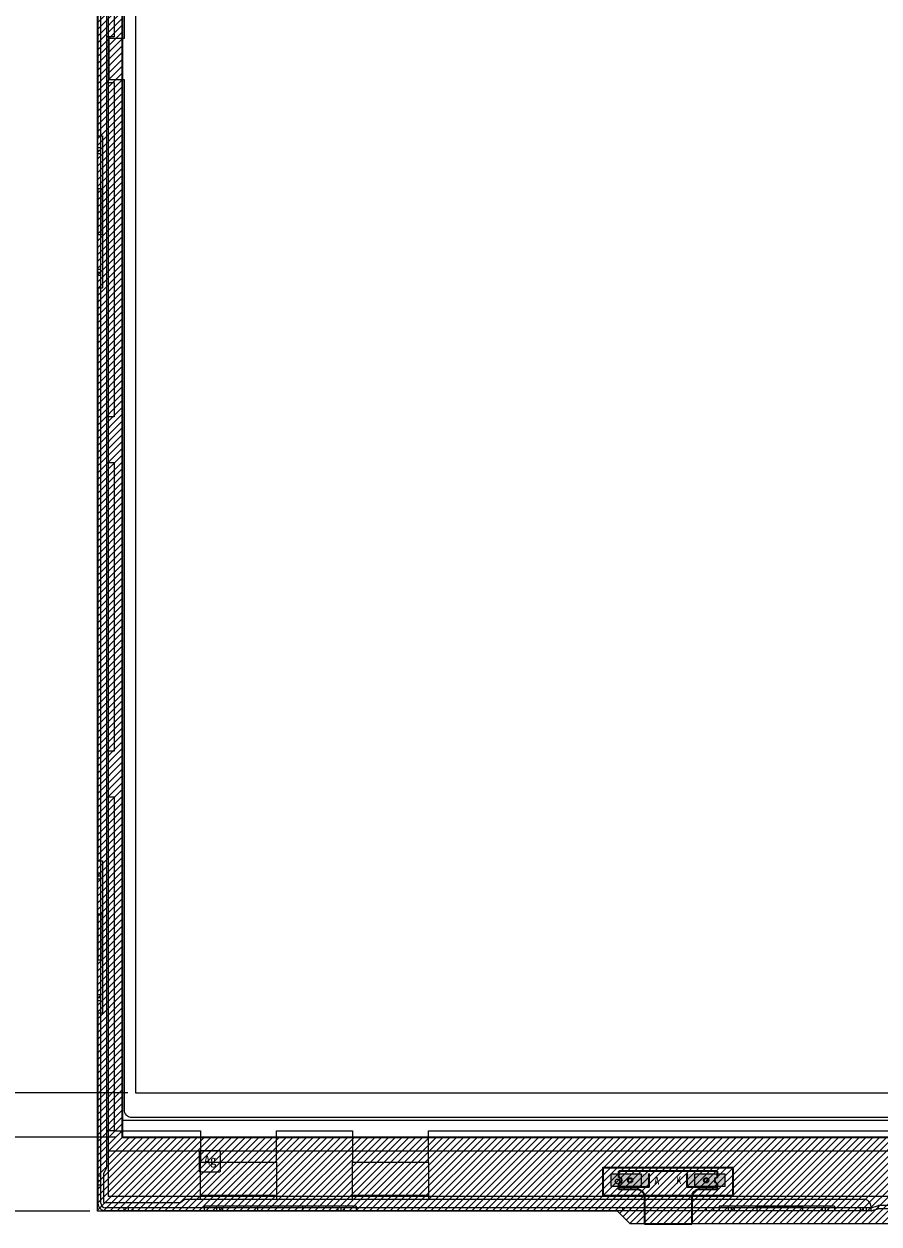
# Model space of a CAD drawing. Header units: millimetres. Extents: x 2066 to 2879, y -17342 to -16767.
# Drawn here: x 2315.7 to 2371.9, y -17164.7 to -17085.7 of the extents above; entities that cross this region are included whole.
import ezdxf
from ezdxf.enums import TextEntityAlignment as Align

# ---------------------------------------------------------------- set-up
doc = ezdxf.new("R2010")
doc.units = ezdxf.units.MM
doc.header["$PDMODE"] = 35
doc.layers.get('0').update_dxf_attribs({"lineweight": 20})
for name, color, linetype, lineweight in [('aa.drawing', 8, 'Continuous', 100), ('chip_btm.drawing', 9, 'Continuous', 100), ('chip_top.drawing', 3, 'Continuous', 100), ('DIM', 3, 'Continuous', 20), ('DIM（标注）', 3, 'Continuous', 9), ('FPC', 1, 'Continuous', 13), ('GE.drawing', 6, 'Continuous', 100), ('OBJ-DIM MODIFY', 1, 'Continuous', 15), ('text.drawing', 1, 'Continuous', 100), ('胶框', 7, 'Continuous', 18)]:
    doc.layers.add(name, color=color, linetype=linetype, lineweight=lineweight)
for name, color, linetype in [('BOT', 5, 'Continuous'), ('HOU', 7, 'Continuous'), ('标注', 4, 'Continuous')]:
    doc.layers.add(name, color=color, linetype=linetype)
doc.styles.add('ROMANS', font='ROMANS.shx')
doc.styles.add('宋体', font='')
doc.styles.get('宋体').set_extended_font_data('SimSun')
doc.dimstyles.new('DIM', dxfattribs={"dimtxt": 2, "dimasz": 1.5, "dimexe": 0.5, "dimexo": 0.5, "dimgap": 0.5, "dimtad": 0, "dimzin": 9, "dimdsep": 46, "dimtxsty": 'ROMANS', "dimcen": 0, "dimclrd": 3, "dimclre": 3, "dimclrt": 2, "dimadec": 0, "dimazin": 0, "dimtp": 0.01, "dimtm": 0.01, "dimtfac": 0.8, "dimtmove": 0, "dimatfit": 3, "dimfxl": 0, "dimtolj": 1, "dimlwd": 18, "dimlwe": 18, "dimarcsym": 0})

# ---------------------------------------------------------------- blocks, each defined once
blk = doc.blocks.new('afwe322323f')
at = {"color": 7}
for p, q in [((170.74, 1081.124), (170.74, 1043.404)), ((170.74, 1043.404), (171.04, 1043.404)), ((171.04, 1043.404), (171.04, 1033.404)), ((170.74, 1033.404), (170.74, 995.684)), ((170.74, 1033.404), (170.74, 995.684)), ((170.74, 1033.404), (171.04, 1033.404)), ((170.74, 995.684), (171.04, 995.684)), ((171.04, 995.684), (171.04, 985.684)), ((170.74, 985.684), (170.74, 973.164)), ((170.74, 985.684), (171.04, 985.684)), ((182.49, 973.664), (177.49, 973.664)), ((192.49, 973.664), (187.49, 973.664)), ((177.74, 972.964), (177.74, 972.664)), ((187.74, 972.964), (177.74, 972.964)), ((187.74, 972.964), (187.74, 972.664)), ((219.225, 972.964), (211.625, 972.964)), ((211.625, 972.964), (211.625, 972.664)), ((219.225, 972.964), (219.225, 972.664)), ((177.74, 972.664), (171.24, 972.664)), ((211.625, 972.664), (187.74, 972.664)), ((221.625, 972.664), (219.225, 972.664))]:
    blk.add_line(p, q, dxfattribs=at)
blk.add_lwpolyline([(171.81, 1148.744), (171.81, 1049.904), (171.31, 1049.904), (171.31, 1046.904), (171.81, 1046.904), (171.81, 1024.904), (171.31, 1024.904), (171.31, 1021.904), (171.81, 1021.904), (171.81, 1002.904), (171.31, 1002.904), (171.31, 999.904), (171.81, 999.904), (171.81, 977.918), (177.49, 977.918), (177.49, 975.864), (182.49, 975.864), (182.49, 977.918), (187.49, 977.918), (187.49, 975.864), (192.49, 975.864), (192.49, 977.918), (289.29, 977.918)], dxfattribs=at)
for points in [[(309.47, 1197.894), (172.31, 1197.894), (172.31, 978.618), (309.47, 978.618)], [(171.04, 1039.904), (170.74, 1039.904), (170.74, 1036.904), (171.04, 1036.904)], [(171.04, 992.184), (170.74, 992.184), (170.74, 989.184), (171.04, 989.184)], [(181.24, 972.664), (184.24, 972.664), (184.24, 972.964), (181.24, 972.964)], [(214.125, 972.964), (217.125, 972.964), (217.125, 972.664), (214.125, 972.664)]]:
    blk.add_lwpolyline(points, close=True, dxfattribs=at)
blk.add_arc((171.24, 973.164), 0.5, 180, 270, dxfattribs=at)
at = {"layer": 'DIM（标注）', "color": 7}
for p, q in [((171.81, 977.918), (171.31, 977.918)), ((182.49, 975.864), (182.49, 973.418)), ((192.49, 975.864), (192.49, 973.418))]:
    blk.add_line(p, q, dxfattribs=at)
at = {"layer": 'HOU'}
blk.add_lwpolyline([(212.546, 973.664), (212.546, 975.497), (203.984, 975.497), (203.984, 973.664)], close=True, dxfattribs=at)
at = {"layer": '胶框', "lineweight": 0}
for p, q in [((172.31, 1197.894), (172.31, 978.618)), ((171.31, 1151.096), (171.31, 1026.091)), ((171.31, 1026.091), (171.31, 1011.091)), ((171.31, 1011.091), (171.31, 996.091)), ((171.31, 996.091), (171.31, 975.478)), ((172.31, 978.618), (309.47, 978.618)), ((171.31, 975.478), (171.11, 975.108)), ((177.49, 973.418), (177.49, 975.864)), ((187.49, 973.418), (187.49, 975.864)), ((171.11, 975.108), (171.11, 973.218)), ((171.11, 973.218), (176.19, 973.218)), ((176.49, 973.418), (176.19, 973.218)), ((176.49, 973.418), (177.49, 973.418)), ((177.49, 973.418), (182.49, 973.418)), ((182.49, 973.418), (187.49, 973.418)), ((187.49, 973.418), (192.49, 973.418)), ((192.49, 973.418), (221.125, 973.418)), ((221.625, 972.664), (221.625, 972.918)), ((221.625, 972.664), (222.121, 972.813)), ((222.121, 972.813), (259.66, 972.813))]:
    blk.add_line(p, q, dxfattribs=at)
blk.add_arc((221.125, 972.918), 0.5, 0, 90, dxfattribs=at)
blk = doc.blocks.new('afww2323f2f')
at = {"color": 6}
for p, q in [((1094.431, 119.742), (1094.431, 345.642)), ((1094.631, 119.742), (1094.631, 345.642)), ((1094.631, 189.182), (1094.431, 189.182)), ((1094.631, 188.982), (1094.431, 188.982)), ((1094.631, 188.782), (1094.431, 188.782)), ((1094.631, 181.182), (1094.431, 181.182)), ((1094.631, 180.982), (1094.431, 180.982)), ((1094.631, 180.782), (1094.431, 180.782)), ((1094.631, 141.462), (1094.431, 141.462)), ((1094.631, 141.262), (1094.431, 141.262)), ((1094.631, 141.062), (1094.431, 141.062)), ((1094.631, 133.462), (1094.431, 133.462)), ((1094.631, 133.262), (1094.431, 133.262)), ((1094.631, 133.062), (1094.431, 133.062)), ((1094.431, 121.542), (1094.631, 121.542)), ((1094.431, 121.242), (1094.631, 121.242)), ((1094.431, 120.942), (1094.631, 120.942)), ((1145.316, 119.442), (1094.931, 119.442)), ((1145.345, 119.242), (1094.931, 119.242)), ((1096.131, 119.442), (1096.131, 119.242)), ((1096.431, 119.442), (1096.431, 119.242)), ((1096.731, 119.442), (1096.731, 119.242)), ((1102.231, 119.442), (1102.231, 119.242)), ((1102.431, 119.442), (1102.431, 119.242)), ((1102.631, 119.442), (1102.631, 119.242)), ((1110.231, 119.442), (1110.231, 119.242)), ((1110.431, 119.442), (1110.431, 119.242)), ((1110.631, 119.442), (1110.631, 119.242)), ((1128.955, 119.442), (1128.955, 119.242)), ((1128.955, 119.442), (1128.955, 119.242)), ((1129.455, 119.442), (1129.455, 119.242)), ((1129.455, 119.442), (1129.455, 119.242)), ((1134.455, 119.442), (1134.455, 119.242)), ((1134.455, 119.442), (1134.455, 119.242)), ((1134.955, 119.442), (1134.955, 119.242)), ((1134.955, 119.442), (1134.955, 119.242)), ((1135.916, 119.442), (1135.916, 119.242)), ((1136.116, 119.442), (1136.116, 119.242)), ((1136.316, 119.442), (1136.316, 119.242)), ((1142.116, 119.242), (1142.116, 119.442)), ((1142.316, 119.242), (1142.316, 119.442)), ((1142.516, 119.242), (1142.516, 119.442)), ((1144.616, 119.242), (1144.616, 119.442)), ((1144.816, 119.242), (1144.816, 119.442)), ((1145.016, 119.242), (1145.016, 119.442)), ((1145.316, 119.442), (1145.811, 119.591)), ((1145.316, 119.242), (1145.316, 119.442)), ((1145.345, 119.242), (1145.841, 119.391)), ((1183.18, 119.591), (1145.811, 119.591)), ((1145.811, 119.382), (1145.811, 119.591))]:
    blk.add_line(p, q, dxfattribs=at)
for radius in [0.5, 0.3]:
    blk.add_arc((1094.931, 119.742), radius, 180, 270, dxfattribs=at)
blk = doc.blocks.new('fwe23232f')
at = {"color": 7}
for p, q in [((1060.469, 403.397), (1060.469, 304.257)), ((1060.469, 304.257), (1059.469, 304.257)), ((1059.469, 304.257), (1059.469, 301.557)), ((1059.469, 301.557), (1060.469, 301.557)), ((1060.469, 301.557), (1060.469, 233.771)), ((1060.969, 233.271), (1196.829, 233.271))]:
    blk.add_line(p, q, dxfattribs=at)
blk.add_arc((1060.969, 233.771), 0.5, 180, 270, dxfattribs=at)
blk = doc.blocks.new('*D27')
at = {"color": 3, "linetype": 'Continuous', "lineweight": 18}
for p, q in [((2320, -16936.891), (2282.958, -16936.891)), ((2283.458, -16938.391), (2283.458, -17017.204)), ((2283.458, -17162.351), (2283.458, -17083.538)), ((2320, -17163.851), (2282.958, -17163.851))]:
    blk.add_line(p, q, dxfattribs=at)
at = {"color": 3, "lineweight": 5}
for points in [[(2283.208, -16938.391), (2283.708, -16938.391), (2283.458, -16936.891)], [(2283.208, -17162.351), (2283.708, -17162.351), (2283.458, -17163.851)]]:
    blk.add_solid(points, dxfattribs=at)
at = {"layer": 'Defpoints', "color": 0, "lineweight": 5}
for p in [(2320.5, -16936.891), (2283.458, -17163.851), (2320.5, -17163.851)]:
    blk.add_point(p, dxfattribs=at)
at = {"color": 2, "lineweight": 5, "insert": (2283.458, -17050.371), "char_height": 4, "attachment_point": 5, "rotation": 90, "style": 'ROMANS'}
blk.add_mtext('\\A1;*226.96%%P0.2 LCM OD', dxfattribs=at)
blk = doc.blocks.new('*D13')
at = {"color": 3, "linetype": 'Continuous', "lineweight": 18}
for p, q in [((2321.68, -16938.571), (2295.22, -16938.571)), ((2295.72, -16940.071), (2295.72, -17026.271)), ((2295.72, -17157.471), (2295.72, -17071.271)), ((2321.68, -17158.971), (2295.22, -17158.971))]:
    blk.add_line(p, q, dxfattribs=at)
at = {"color": 3, "lineweight": 5}
for points in [[(2295.47, -16940.071), (2295.97, -16940.071), (2295.72, -16938.571)], [(2295.47, -17157.471), (2295.97, -17157.471), (2295.72, -17158.971)]]:
    blk.add_solid(points, dxfattribs=at)
at = {"layer": 'Defpoints', "color": 0, "lineweight": 5}
for p in [(2295.72, -16938.571), (2322.18, -16938.571), (2322.18, -17158.971)]:
    blk.add_point(p, dxfattribs=at)
at = {"color": 2, "lineweight": 5, "insert": (2295.72, -17048.771), "char_height": 4, "attachment_point": 5, "rotation": 90, "style": 'ROMANS'}
blk.add_mtext('\\A1;220.4 UP POL', dxfattribs=at)
blk = doc.blocks.new('*D28')
at = {"color": 3, "linetype": 'Continuous', "lineweight": 18}
for p, q in [((2322.5, -16939.491), (2307.727, -16939.491)), ((2308.227, -16940.991), (2308.227, -17023.184)), ((2308.227, -17154.567), (2308.227, -17072.374)), ((2322.5, -17156.067), (2307.727, -17156.067))]:
    blk.add_line(p, q, dxfattribs=at)
at = {"color": 3, "lineweight": 5}
for points in [[(2307.977, -16940.991), (2308.477, -16940.991), (2308.227, -16939.491)], [(2307.977, -17154.567), (2308.477, -17154.567), (2308.227, -17156.067)]]:
    blk.add_solid(points, dxfattribs=at)
at = {"layer": 'Defpoints', "color": 0, "lineweight": 5}
for p in [(2323, -16939.491), (2308.227, -17156.067), (2323, -17156.067)]:
    blk.add_point(p, dxfattribs=at)
at = {"color": 2, "lineweight": 5, "insert": (2308.227, -17047.779), "char_height": 4, "attachment_point": 5, "rotation": 90, "style": 'ROMANS'}
blk.add_mtext('\\A1;216.58 LCD A.A', dxfattribs=at)

msp = doc.modelspace()

# ---------------------------------------------------------------- hatches: boundary and pattern name
at = {"lineweight": 5}
h = msp.add_hatch(dxfattribs=at)
h.set_pattern_fill('ANSI31', color=8, scale=0.1)
h.set_pattern_definition([(45, (558.36157, -909.277), (-0.224506403, 0.224506403), [])])
h.paths.add_polyline_path([(2460.86, -16936.891), (2320.5, -16936.891), (2320.5, -17163.851), (2354.718, -17163.851), (2355.553, -17164.686), (2407.804, -17164.686), (2408.639, -17163.851), (2460.86, -17163.851)])
h.paths.add_polyline_path([(2322.13, -17159.021), (2322.13, -16938.521), (2459.23, -16938.521), (2459.23, -17159.021)], flags=16)
at = {"layer": 'BOT', "linetype": 'Continuous'}
h = msp.add_hatch(color=2, dxfattribs=at)
h.paths.add_polyline_path([(2361.313, -17161.621), (2361.313, -17161.371), (2359.313, -17161.371), (2359.313, -17162.271), (2361.313, -17162.271), (2361.313, -17162.021, -1)])
h.paths.add_polyline_path([(2354.813, -17161.371), (2354.813, -17161.621, -1), (2354.813, -17162.021), (2354.813, -17162.271), (2356.813, -17162.271), (2356.813, -17161.371)])
at = {"layer": 'OBJ-DIM MODIFY'}
h = msp.add_hatch(color=1, dxfattribs=at)
h.dxf.hatch_style = 1
h.paths.add_polyline_path([(2356.313, -17161.421), (2356.313, -17162.221), (2354.313, -17162.221), (2354.313, -17161.421)])
h = msp.add_hatch(color=5, dxfattribs=at)
h.dxf.hatch_style = 1
h.paths.add_polyline_path([(2359.813, -17162.221), (2359.813, -17161.421), (2361.813, -17161.421), (2361.813, -17162.221)])

# ---------------------------------------------------------------- linework, layer by layer
at = {"color": 30, "lineweight": 5}
msp.add_line((2356.513, -17164.691), (2359.613, -17164.691), dxfattribs=at)
at = {"color": 8, "lineweight": 5}
msp.add_lwpolyline([(2354.718, -17163.851), (2320.5, -17163.851), (2320.5, -16936.891), (2460.86, -16936.891), (2460.86, -17163.851), (2408.639, -17163.851), (2407.804, -17164.686), (2355.553, -17164.686), (2354.718, -17163.851)], dxfattribs=at)
msp.add_lwpolyline([(2322.13, -16938.521), (2459.23, -16938.521), (2459.23, -17159.021), (2322.13, -17159.021)], close=True, dxfattribs=at)
at = {"color": 2, "lineweight": 5}
msp.add_lwpolyline([(2322.18, -16938.571), (2459.18, -16938.571), (2459.18, -17158.971), (2322.18, -17158.971)], close=True, dxfattribs=at)
at = {"layer": 'aa.drawing', "color": 1, "linetype": 'Continuous', "lineweight": 5}
msp.add_lwpolyline([(2323, -17156.067), (2458.36, -17156.067), (2458.36, -16939.491), (2323, -16939.491)], close=True, dxfattribs=at)
at = {"layer": 'chip_btm.drawing', "color": 4, "linetype": 'Continuous', "lineweight": 5}
msp.add_lwpolyline([(2321.2, -17162.867), (2460.16, -17162.867), (2460.16, -16937.691), (2321.2, -16937.691)], close=True, dxfattribs=at)
at = {"layer": 'chip_top.drawing', "color": 125, "linetype": 'Continuous', "lineweight": 5}
msp.add_lwpolyline([(2321.2, -17159.867), (2460.16, -17159.867), (2460.16, -16937.691), (2321.2, -16937.691)], close=True, dxfattribs=at)
msp.add_lwpolyline([(2321.2, -17159.867), (2460.16, -17159.867), (2460.16, -16937.691), (2321.2, -16937.691)], close=True, dxfattribs=at)
at = {"layer": 'chip_top.drawing', "color": 4, "linetype": 'Continuous', "lineweight": 5}
msp.add_lwpolyline([(2321.2, -17159.867), (2460.16, -17159.867), (2460.16, -16937.691), (2321.2, -16937.691)], close=True, dxfattribs=at)
at = {"layer": 'DIM', "color": 1}
msp.add_circle((2354.725, -17161.888), 0.15, dxfattribs=at)
at = {"layer": 'GE.drawing', "color": 4, "linetype": 'Continuous', "lineweight": 5}
msp.add_lwpolyline([(2328.55, -17161.267), (2328.6, -17161.217), (2328.6, -17159.917), (2328.55, -17159.867), (2327.25, -17159.867), (2327.2, -17159.917), (2327.2, -17161.217), (2327.25, -17161.267)], close=True, dxfattribs=at)
at = {"layer": 'OBJ-DIM MODIFY', "color": 0}
for p, q in [((2356.313, -17161.421), (2354.313, -17161.421)), ((2354.313, -17162.221), (2354.313, -17161.421)), ((2356.313, -17162.221), (2356.313, -17161.421)), ((2361.813, -17161.421), (2359.813, -17161.421)), ((2359.813, -17162.221), (2359.813, -17161.421)), ((2361.813, -17162.221), (2361.813, -17161.421)), ((2356.313, -17162.221), (2354.313, -17162.221)), ((2361.813, -17162.221), (2359.813, -17162.221))]:
    msp.add_line(p, q, dxfattribs=at)
at = {"layer": '标注'}
for p, q in [((2354.813, -17161.621), (2354.813, -17161.221)), ((2361.313, -17161.221), (2354.813, -17161.221)), ((2361.313, -17161.621), (2361.313, -17161.221)), ((2356.813, -17162.271), (2356.813, -17161.371)), ((2359.313, -17162.271), (2359.313, -17161.371)), ((2356.813, -17162.271), (2354.813, -17162.271)), ((2361.313, -17162.271), (2359.313, -17162.271))]:
    msp.add_line(p, q, dxfattribs=at)
at = {"layer": '标注', "color": 30}
for p, q in [((2354.813, -17162.421), (2354.813, -17162.021)), ((2361.313, -17162.421), (2361.313, -17162.021)), ((2356.013, -17162.421), (2354.813, -17162.421)), ((2356.513, -17162.921), (2356.513, -17164.691)), ((2359.613, -17162.921), (2359.613, -17164.691)), ((2361.313, -17162.421), (2360.113, -17162.421))]:
    msp.add_line(p, q, dxfattribs=at)
at = {"layer": '标注'}
for centre in [(2355.563, -17161.821), (2360.563, -17161.821)]:
    msp.add_circle(centre, 0.15, dxfattribs=at)
for centre, start, end in [((2354.813, -17161.821), 270, 90), ((2361.313, -17161.821), 90, 270)]:
    msp.add_arc(centre, 0.2, start, end, dxfattribs=at)
at = {"layer": '标注', "color": 30}
for centre, start, end in [((2356.013, -17162.921), 0, 90), ((2360.113, -17162.921), 90, 180)]:
    msp.add_arc(centre, 0.5, start, end, dxfattribs=at)

# ---------------------------------------------------------------- block references
at = {"layer": 'DIM（标注）', "color": 7}
for name, p in [('afwe322323f', (2149.789, -18136.485)), ('afww2323f2f', (1226.099, -17283.063)), ('fwe23232f', (1261.781, -17390.938))]:
    msp.add_blockref(name, p, dxfattribs=at)

# ---------------------------------------------------------------- texts
at = {"layer": 'FPC', "color": 0, "linetype": 'Continuous'}
for s, p in [('A', (2357.144, -17162.094)), ('K', (2358.587, -17162.056))]:
    msp.add_text(s, height=0.5, dxfattribs=at).set_placement(p)
at = {"layer": 'text.drawing', "color": 4, "linetype": 'Continuous', "lineweight": 5, "style": '宋体'}
msp.add_text('Ag', height=0.6, dxfattribs=at).set_placement((2327.919, -17160.483), align=Align.MIDDLE_CENTER)

# ---------------------------------------------------------------- dimensions: what is measured, and where the dimension line sits
at = {"lineweight": 5}
for base, p1, p2, text, picture, middle in [((2283.458, -17163.851), (2320.5, -16936.891), (2320.5, -17163.851), '*<>%%P0.2 LCM OD', '*D27', (2283.458, -17050.371)), ((2295.72, -16938.571), (2322.18, -17158.971), (2322.18, -16938.571), '<> UP POL', '*D13', (2295.72, -17048.771)), ((2308.227, -17156.067), (2323, -16939.491), (2323, -17156.067), '<> LCD A.A', '*D28', (2308.227, -17047.779))]:
    dim = msp.add_linear_dim(base=base, p1=p1, p2=p2, angle=90, text=text, dimstyle='DIM', override={"dimtxt": 4, "dimfxl": 1.25}, dxfattribs=at)
    dim.commit()
    dim.dimension.update_dxf_attribs({"geometry": picture, "text_midpoint": middle})

doc.saveas('drawing.dxf')
